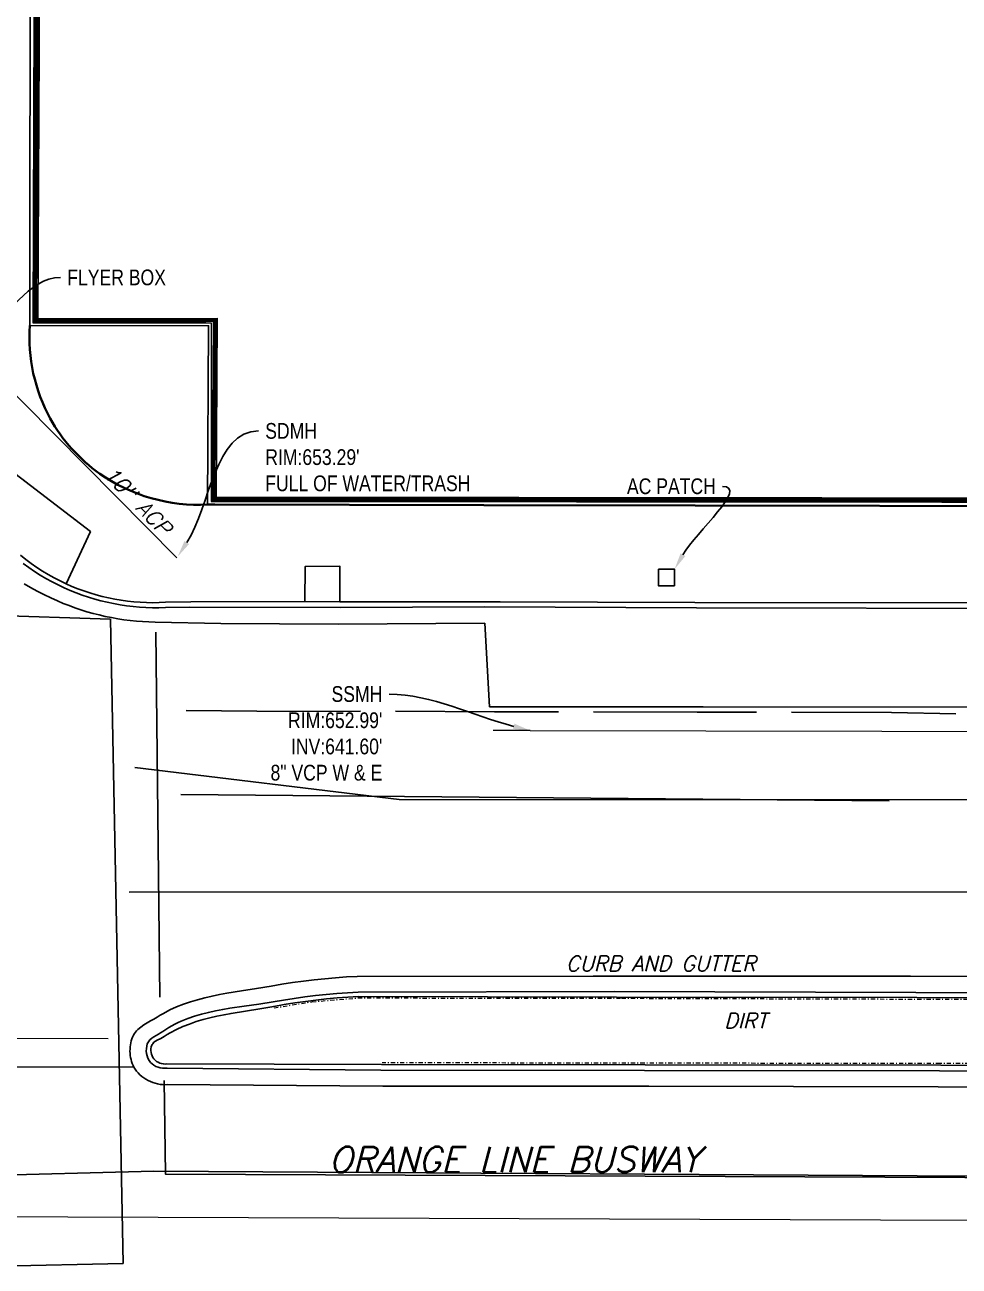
# Model space of a CAD drawing. Header units: feet. Extents: x 6441334 to 6442104, y 1883534 to 1884360.
# Drawn here: x 6441777.3 to 6441888.6, y 1883933.5 to 1884081.5 of the extents above; entities that cross this region are included whole.
import ezdxf
from ezdxf import colors
from ezdxf.entities.mleader import LeaderData, LeaderLine
from ezdxf.lldxf.tags import DXFTag
from ezdxf.math import Vec2, Vec3

# ---------------------------------------------------------------- set-up
doc = ezdxf.new("R2010")
doc.units = ezdxf.units.FT
doc.header["$MEASUREMENT"] = 0
doc.linetypes.add('DASHDOT', pattern=[1, 0.5, -0.25, 0, -0.25])
doc.linetypes.add('HIDDEN2', pattern=[0.1875, 0.125, -0.0625])
for name, color, linetype, lineweight in [('VF-ROAD-CRWN-LINE-', 253, 'Continuous', 25), ('VF-ROAD-STRP-WHIT-LINE-', 253, 'Continuous', 25), ('VF-SSWR-GEOP-LINE-QLB-', 253, 'SEWER', 15), ('VF-STRM-GEOP-LINE-QLB-', 253, 'STORMDRAIN', 15), ('VF-TOPO-BRKL-LINE-', 253, 'DASHDOT', 13), ('VF-TOPO-CONC-EDGE-LINE-', 253, 'Continuous', 25), ('VF-TOPO-CONC-GTFL-LINE-', 253, 'Continuous', 25), ('VF-TOPO-CONC-LIPG-LINE-', 253, 'Continuous', 25), ('VF-TOPO-CONC-TBCB-LINE-', 253, 'Continuous', 25), ('VF-TOPO-CONC-TBWK-LINE-', 253, 'Continuous', 35), ('VF-TOPO-CONC-WALL-LINE-', 253, 'Continuous', 9), ('VF-TOPO-TEXT-', 253, 'Continuous', 25)]:
    doc.layers.add(name, color=color, linetype=linetype, lineweight=lineweight)
doc.layers.add('VF-TINN-DSRF-BNDY-', color=253, linetype='Continuous', lineweight=25, plot=False)
doc.styles.add('CG-Boundary', font='simplex.shx', dxfattribs={"oblique": 15, "height": 0.115})
doc.styles.add('NCS1-Anno', font='arial.ttf', dxfattribs={"width": 0.8, "height": 0.1})
doc.styles.get("Standard").update_dxf_attribs({"font": 'arial.ttf'})
tags = doc.linetypes.add('SEWER', pattern='A,1,-0.03,["SS",Standard,S=0.08,R=0,X=0,Y=-0.04],-0.16,1', length=2.19).pattern_tags.tags
tags[6] = DXFTag(74, 10)
tags = doc.linetypes.add('STORMDRAIN', pattern='A,1,-0.03,["SD",Standard,S=0.08,R=0,X=0,Y=-0.04],-0.16,1', length=2.19).pattern_tags.tags
tags[6] = DXFTag(74, 10)

msp = doc.modelspace()

# ---------------------------------------------------------------- linework, layer by layer
at = {"layer": 'VF-ROAD-CRWN-LINE-'}
for points in [[(6441997.73, 1883993.79), (6441916.93, 1883989.09), (6441821.9, 1883989.11), (6441790.41, 1883992.96)], [(6441792.68, 1883944.8), (6441771.39, 1883944.27), (6441732.51, 1883943.28), (6441687.21, 1883945.52)], [(6441792.68, 1883944.8), (6441896.61, 1883944.19), (6441998.27, 1883943.81)]]:
    msp.add_lwpolyline(points, dxfattribs=at)
at = {"layer": 'VF-ROAD-STRP-WHIT-LINE-'}
for p, q in [((6441792.91, 1884009.07, 652.76), (6441793.39, 1883965.56, 652.66)), ((6441809.15, 1883999.6, 652.96), (6441796.53, 1883999.73, 652.93)), ((6441817.3, 1883999.66, 652.97), (6441809.15, 1883999.6, 652.96)), ((6441833.26, 1883999.58, 652.92), (6441821.48, 1883999.64, 652.96)), ((6441840.89, 1883999.57, 652.92), (6441833.26, 1883999.58, 652.92)), ((6441857.42, 1883999.55, 652.92), (6441845.07, 1883999.56, 652.92)), ((6441864.49, 1883999.52, 652.94), (6441857.42, 1883999.55, 652.92)), ((6441880.59, 1883999.48, 652.93), (6441868.67, 1883999.52, 652.94)), ((6441888.25, 1883999.34, 652.93), (6441880.59, 1883999.48, 652.93)), ((6441795.9, 1883989.71, 652.97), (6441880.29, 1883988.95, 652.95)), ((6441931.08, 1883978.12, 652.66), (6441789.73, 1883978.08, 652.78))]:
    msp.add_line(p, q, dxfattribs=at)
msp.add_polyline3d([(6441789.03, 1883933.8, 652.63), (6441787.51, 1884010.62, 652.73), (6441772.92, 1884011.12, 652.75), (6441774.38, 1883933.49, 652.64), (6441789.03, 1883933.8, 652.63)], close=True, dxfattribs=at)
msp.add_polyline3d([(6441793.9, 1883955.61, 652.57), (6441794.08, 1883944.45, 652.76), (6441994.07, 1883943.61, 651.91)], dxfattribs=at)
at = {"layer": 'VF-SSWR-GEOP-LINE-QLB-', "ltscale": 0.6, "elevation": 652.99, "flags": 128}
for points in [[(6441837.51, 1883997.35), (6441833.13, 1883997.34)], [(6441837.51, 1883997.35), (6442067.91, 1883996.92)]]:
    msp.add_lwpolyline(points, dxfattribs=at)
at = {"layer": 'VF-STRM-GEOP-LINE-QLB-', "ltscale": 0.6, "flags": 128}
msp.add_lwpolyline([(6441662.06, 1884017.63), (6441773.59, 1884040), (6441795.42, 1884017.95)], dxfattribs=at)
at = {"layer": 'VF-STRM-GEOP-LINE-QLB-', "ltscale": 0.6, "elevation": 652.34, "flags": 128}
msp.add_lwpolyline([(6441599.6, 1883940.05), (6441911.5, 1883938.88), (6442008.78, 1883939.43)], dxfattribs=at)
at = {"layer": 'VF-TINN-DSRF-BNDY-'}
msp.add_polyline3d([(6441901.15, 1884024.08, 653.56), (6441857.19, 1884024.18, 653.57), (6441831.99, 1884024.23, 653.54), (6441799.96, 1884024.28, 653.5), (6441799.08, 1884024.28, 653.45), (6441799.21, 1884045.61, 654.82), (6441777.92, 1884045.65, 653.45), (6441777.92, 1884060.72, 653.57), (6441778, 1884100.47, 653.84)], dxfattribs=at)
at = {"layer": 'VF-TOPO-BRKL-LINE-'}
for points in [[(6441782.24, 1884014.84), (6441785.14, 1884021.07), (6441775.61, 1884028.39), (6441770.74, 1884026.1)], [(6441807.01, 1883964.29), (6441811.52, 1883965.01), (6441817, 1883965.47), (6441848.42, 1883965.43), (6441883.66, 1883965.33), (6441918.56, 1883965.24)], [(6441996.92, 1883957.43), (6441958.84, 1883957.53), (6441920.66, 1883957.63), (6441886.37, 1883957.64), (6441851.13, 1883957.69), (6441819.91, 1883957.73)]]:
    msp.add_lwpolyline(points, dxfattribs=at)
for points in [[(6441807.01, 1883964.29, 652.72), (6441811.52, 1883965.01, 652.73), (6441817, 1883965.47, 652.76), (6441848.42, 1883965.43, 652.64), (6441883.66, 1883965.33, 652.48), (6441918.56, 1883965.24, 652.38)], [(6441996.92, 1883957.43, 651.83), (6441958.84, 1883957.53, 652.05), (6441920.66, 1883957.63, 652.12), (6441886.37, 1883957.64, 652.27), (6441851.13, 1883957.69, 652.44), (6441819.91, 1883957.73, 652.61)]]:
    msp.add_polyline3d(points, dxfattribs=at)
at = {"layer": 'VF-TOPO-CONC-EDGE-LINE-'}
msp.add_line((6441790.31, 1883957.22, 652.55), (6441738.17, 1883957.37, 652.86), dxfattribs=at)
msp.add_lwpolyline([(6441854.73, 1884014.59), (6441852.82, 1884014.59), (6441852.82, 1884016.58), (6441854.73, 1884016.58)], close=True, dxfattribs=at)
for points in [[(6441782.24, 1884014.84, 653.16), (6441785.14, 1884021.07, 653.35), (6441775.61, 1884028.39, 653.29), (6441770.74, 1884026.1, 653.13)], [(6441814.84, 1884012.68, 653.15), (6441814.86, 1884016.93, 653.29), (6441810.7, 1884016.89, 653.29), (6441810.69, 1884012.72, 653.15)], [(6441896.96, 1884000.14, 652.96), (6441858.13, 1884000.16, 652.9), (6441832.68, 1884000.18, 652.86), (6441832.12, 1884010.15, 652.57)]]:
    msp.add_polyline3d(points, dxfattribs=at)
at = {"layer": 'VF-TOPO-CONC-GTFL-LINE-'}
for points in [[(6441794.06, 1884012.02, 652.47), (6441793.3, 1884011.99, 652.48), (6441792.53, 1884011.99, 652.48), (6441791.75, 1884012.02, 652.48), (6441790.98, 1884012.07, 652.49), (6441790.21, 1884012.14, 652.49), (6441789.44, 1884012.23, 652.5), (6441788.67, 1884012.34, 652.5), (6441787.9, 1884012.48, 652.51), (6441787.14, 1884012.64, 652.51), (6441786.39, 1884012.82, 652.51), (6441785.64, 1884013.02, 652.52), (6441784.9, 1884013.25, 652.52), (6441784.16, 1884013.49, 652.53), (6441783.44, 1884013.76, 652.53), (6441782.72, 1884014.04, 652.53), (6441782.02, 1884014.35, 652.54), (6441781.28, 1884014.7, 652.54), (6441780.56, 1884015.07, 652.54), (6441779.84, 1884015.46, 652.54), (6441779.14, 1884015.88, 652.54), (6441778.46, 1884016.31, 652.53), (6441777.78, 1884016.77, 652.53), (6441777.12, 1884017.25, 652.53)], [(6441989.32, 1884011.76, 652.63), (6441952.8, 1884011.79, 652.56), (6441922.08, 1884011.93, 652.65), (6441897.82, 1884011.91, 652.66), (6441857.35, 1884011.99, 652.6), (6441832.09, 1884012.09, 652.56), (6441814.93, 1884012.02, 652.49), (6441796.94, 1884012.06, 652.45), (6441794.06, 1884012.02, 652.47)], [(6441920.71, 1883956.69, 651.83), (6441886.3, 1883956.76, 651.97), (6441851.15, 1883956.82, 652.13), (6441819.74, 1883956.86, 652.28), (6441794.26, 1883957.11, 652.37), (6441794, 1883957.08, 652.37), (6441793.73, 1883957.09, 652.37), (6441793.46, 1883957.13, 652.37), (6441793.19, 1883957.21, 652.37), (6441792.94, 1883957.31, 652.36), (6441792.7, 1883957.45, 652.36), (6441792.48, 1883957.61, 652.36), (6441792.29, 1883957.79, 652.36), (6441792.12, 1883958.02, 652.36), (6441791.99, 1883958.27, 652.36), (6441791.89, 1883958.55, 652.37), (6441791.82, 1883958.84, 652.37), (6441791.79, 1883959.14, 652.38), (6441791.8, 1883959.43, 652.38), (6441791.84, 1883959.72, 652.38), (6441791.91, 1883959.99, 652.39), (6441791.97, 1883960.13, 652.39), (6441792.04, 1883960.25, 652.39), (6441792.13, 1883960.37, 652.39), (6441792.22, 1883960.47, 652.39), (6441792.44, 1883960.67, 652.4), (6441792.69, 1883960.84, 652.4), (6441793.23, 1883961.16, 652.41), (6441793.5, 1883961.31, 652.41), (6441793.75, 1883961.48, 652.42), (6441794.1, 1883961.71, 652.42), (6441794.46, 1883961.94, 652.42), (6441794.82, 1883962.15, 652.42), (6441795.2, 1883962.35, 652.42), (6441795.57, 1883962.53, 652.42), (6441795.96, 1883962.71, 652.42), (6441796.74, 1883963.02, 652.42), (6441797.54, 1883963.3, 652.42), (6441798.36, 1883963.54, 652.42), (6441799.19, 1883963.74, 652.42), (6441800.03, 1883963.92, 652.43), (6441800.89, 1883964.09, 652.43), (6441801.75, 1883964.23, 652.43), (6441803.47, 1883964.49, 652.43), (6441805.19, 1883964.73, 652.43), (6441806.89, 1883965.01, 652.43), (6441808.15, 1883965.22, 652.44), (6441809.41, 1883965.42, 652.44), (6441810.67, 1883965.59, 652.44), (6441811.94, 1883965.75, 652.45), (6441813.21, 1883965.88, 652.45), (6441814.48, 1883966, 652.45), (6441815.75, 1883966.09, 652.45), (6441817.02, 1883966.17, 652.46), (6441847.59, 1883966.24, 652.39), (6441883.47, 1883966.12, 652.2), (6441918.53, 1883966, 652.07)]]:
    msp.add_polyline3d(points, dxfattribs=at)
at = {"layer": 'VF-TOPO-CONC-LIPG-LINE-'}
for points in [[(6441792.84, 1884010.28, 652.64), (6441792.1, 1884010.3, 652.64), (6441791.35, 1884010.34, 652.64), (6441790.61, 1884010.39, 652.64), (6441789.86, 1884010.47, 652.64), (6441789.12, 1884010.56, 652.64), (6441788.38, 1884010.68, 652.64), (6441787.64, 1884010.81, 652.64), (6441786.9, 1884010.96, 652.64), (6441786.17, 1884011.13, 652.64), (6441785.44, 1884011.32, 652.64), (6441784.72, 1884011.52, 652.64), (6441784, 1884011.74, 652.64), (6441783.29, 1884011.98, 652.64), (6441782.59, 1884012.24, 652.64), (6441781.9, 1884012.51, 652.64), (6441781.21, 1884012.8, 652.64), (6441780.4, 1884013.17, 652.64), (6441779.59, 1884013.55, 652.64), (6441778.8, 1884013.96, 652.64), (6441778.01, 1884014.39, 652.64), (6441777.25, 1884014.85, 652.64)], [(6441832.12, 1884010.15, 652.57), (6441814.65, 1884010.04, 652.58), (6441800.68, 1884010.11, 652.67), (6441792.84, 1884010.28, 652.64)], [(6441920.82, 1883954.81, 651.95), (6441886.13, 1883954.88, 652.1), (6441851.67, 1883954.95, 652.27), (6441819.98, 1883954.96, 652.41), (6441794.29, 1883955.14, 652.57), (6441794, 1883955.12, 652.57), (6441793.72, 1883955.13, 652.56), (6441793.43, 1883955.16, 652.56), (6441793.14, 1883955.22, 652.56), (6441792.85, 1883955.29, 652.56), (6441792.57, 1883955.38, 652.56), (6441792.29, 1883955.5, 652.56), (6441792.01, 1883955.63, 652.56), (6441791.75, 1883955.78, 652.56), (6441791.5, 1883955.94, 652.56), (6441791.25, 1883956.12, 652.55), (6441791.03, 1883956.32, 652.55), (6441790.82, 1883956.53, 652.55), (6441790.63, 1883956.75, 652.55), (6441790.46, 1883956.98, 652.55), (6441790.31, 1883957.22, 652.55), (6441790.21, 1883957.43, 652.55), (6441790.11, 1883957.65, 652.55), (6441790.03, 1883957.88, 652.55), (6441789.97, 1883958.12, 652.55), (6441789.91, 1883958.37, 652.54), (6441789.88, 1883958.61, 652.54), (6441789.85, 1883958.86, 652.54), (6441789.84, 1883959.11, 652.54), (6441789.85, 1883959.37, 652.54), (6441789.86, 1883959.62, 652.54), (6441789.89, 1883959.86, 652.54), (6441789.94, 1883960.11, 652.54), (6441790, 1883960.35, 652.54), (6441790.07, 1883960.58, 652.54), (6441790.16, 1883960.81, 652.54), (6441790.26, 1883961.02, 652.54), (6441790.37, 1883961.22, 652.54), (6441790.49, 1883961.39, 652.54), (6441790.63, 1883961.56, 652.54), (6441790.79, 1883961.72, 652.54), (6441791.12, 1883962, 652.54), (6441791.5, 1883962.26, 652.54), (6441791.89, 1883962.49, 652.55), (6441792.29, 1883962.72, 652.55), (6441792.69, 1883962.94, 652.55), (6441793.08, 1883963.18, 652.55), (6441793.45, 1883963.41, 652.55), (6441793.83, 1883963.63, 652.55), (6441794.6, 1883964.04, 652.56), (6441795.4, 1883964.4, 652.56), (6441796.21, 1883964.72, 652.56), (6441797.04, 1883965.01, 652.57), (6441797.89, 1883965.26, 652.57), (6441798.75, 1883965.48, 652.57), (6441799.62, 1883965.68, 652.57), (6441800.5, 1883965.86, 652.58), (6441801.38, 1883966.03, 652.58), (6441803.15, 1883966.32, 652.58), (6441804.93, 1883966.6, 652.59), (6441806.68, 1883966.89, 652.59), (6441807.95, 1883967.11, 652.59), (6441809.22, 1883967.3, 652.59), (6441810.5, 1883967.48, 652.58), (6441811.78, 1883967.63, 652.58), (6441813.07, 1883967.76, 652.57), (6441814.35, 1883967.88, 652.57), (6441815.64, 1883967.97, 652.57), (6441816.93, 1883968.04, 652.56), (6441845.03, 1883968.07, 652.5), (6441882.82, 1883968.06, 652.31), (6441918.74, 1883967.89, 652.23)]]:
    msp.add_polyline3d(points, dxfattribs=at)
at = {"layer": 'VF-TOPO-CONC-TBCB-LINE-'}
for points in [[(6441794.09, 1884012.64, 653.15), (6441793.33, 1884012.6, 653.15), (6441792.58, 1884012.59, 653.15), (6441791.82, 1884012.6, 653.15), (6441791.06, 1884012.64, 653.15), (6441790.3, 1884012.7, 653.15), (6441789.54, 1884012.78, 653.15), (6441788.78, 1884012.89, 653.15), (6441788.03, 1884013.02, 653.15), (6441787.28, 1884013.17, 653.15), (6441786.54, 1884013.34, 653.15), (6441785.8, 1884013.54, 653.15), (6441785.07, 1884013.76, 653.15), (6441784.35, 1884014, 653.15), (6441783.63, 1884014.26, 653.15), (6441782.93, 1884014.54, 653.15), (6441782.24, 1884014.84, 653.16), (6441781.52, 1884015.19, 653.09), (6441780.81, 1884015.56, 653.02), (6441780.1, 1884015.95, 652.95), (6441779.42, 1884016.36, 652.88), (6441778.74, 1884016.8, 652.82), (6441778.08, 1884017.26, 652.75), (6441777.44, 1884017.74, 652.68), (6441776.82, 1884018.24, 652.61)], [(6441997.81, 1884012.46, 653.14), (6441952.6, 1884012.52, 653.32), (6441945.41, 1884012.55, 653.32), (6441941.39, 1884012.5, 653.31), (6441922, 1884012.58, 653.31), (6441897.82, 1884012.58, 653.27), (6441857.13, 1884012.63, 653.29), (6441833.97, 1884012.69, 653.23), (6441814.84, 1884012.68, 653.15), (6441810.69, 1884012.72, 653.15), (6441797.11, 1884012.7, 653.21), (6441794.09, 1884012.64, 653.15)], [(6441920.67, 1883957.41, 652.34), (6441886.45, 1883957.46, 652.46), (6441851.23, 1883957.48, 652.64), (6441819.83, 1883957.52, 652.79), (6441794.24, 1883957.61, 652.9), (6441794.03, 1883957.59, 652.9), (6441793.82, 1883957.6, 652.9), (6441793.6, 1883957.64, 652.9), (6441793.39, 1883957.71, 652.9), (6441793.19, 1883957.8, 652.9), (6441793, 1883957.91, 652.9), (6441792.83, 1883958.04, 652.91), (6441792.69, 1883958.2, 652.91), (6441792.57, 1883958.37, 652.91), (6441792.48, 1883958.56, 652.91), (6441792.41, 1883958.76, 652.91), (6441792.36, 1883958.98, 652.92), (6441792.34, 1883959.19, 652.92), (6441792.35, 1883959.41, 652.92), (6441792.38, 1883959.62, 652.92), (6441792.44, 1883959.82, 652.93), (6441792.49, 1883959.92, 652.92), (6441792.55, 1883960.01, 652.92), (6441792.7, 1883960.18, 652.92), (6441792.88, 1883960.31, 652.92), (6441793.08, 1883960.44, 652.92), (6441793.51, 1883960.65, 652.92), (6441793.73, 1883960.76, 652.91), (6441793.93, 1883960.88, 652.91), (6441794.29, 1883961.1, 652.91), (6441794.65, 1883961.32, 652.91), (6441795.39, 1883961.71, 652.92), (6441796.16, 1883962.06, 652.92), (6441796.94, 1883962.36, 652.92), (6441797.74, 1883962.64, 652.92), (6441798.55, 1883962.88, 652.92), (6441799.37, 1883963.09, 652.93), (6441800.21, 1883963.29, 652.93), (6441801.05, 1883963.46, 652.93), (6441801.9, 1883963.62, 652.93), (6441803.6, 1883963.9, 652.93), (6441805.3, 1883964.17, 652.94), (6441806.98, 1883964.46, 652.94), (6441808.23, 1883964.67, 652.94), (6441809.48, 1883964.87, 652.94), (6441810.74, 1883965.05, 652.93), (6441812, 1883965.21, 652.93), (6441813.26, 1883965.35, 652.93), (6441814.53, 1883965.47, 652.92), (6441815.79, 1883965.57, 652.92), (6441817.06, 1883965.65, 652.92), (6441847.81, 1883965.57, 652.87), (6441883.6, 1883965.52, 652.7), (6441918.68, 1883965.47, 652.61)]]:
    msp.add_polyline3d(points, dxfattribs=at)
at = {"layer": 'VF-TOPO-CONC-TBWK-LINE-'}
for points in [[(6441799.08, 1884024.28, 653.45), (6441798.25, 1884024.25, 653.45), (6441797.41, 1884024.26, 653.45), (6441796.56, 1884024.31, 653.45), (6441795.71, 1884024.39, 653.45), (6441794.87, 1884024.5, 653.45), (6441794.03, 1884024.65, 653.45), (6441793.19, 1884024.84, 653.45), (6441792.36, 1884025.06, 653.45), (6441791.54, 1884025.31, 653.45), (6441790.73, 1884025.6, 653.44), (6441789.94, 1884025.92, 653.44), (6441789.16, 1884026.27, 653.44), (6441788.4, 1884026.65, 653.44), (6441787.66, 1884027.06, 653.44), (6441786.94, 1884027.5, 653.44), (6441786.25, 1884027.96, 653.44), (6441785.8, 1884028.29, 653.44), (6441785.36, 1884028.63, 653.44), (6441784.93, 1884028.98, 653.44), (6441784.51, 1884029.35, 653.45), (6441784.1, 1884029.73, 653.45), (6441783.7, 1884030.12, 653.45), (6441783.31, 1884030.52, 653.45), (6441782.93, 1884030.93, 653.45), (6441782.56, 1884031.35, 653.45), (6441782.2, 1884031.78, 653.45), (6441781.86, 1884032.22, 653.45), (6441781.53, 1884032.67, 653.45), (6441781.21, 1884033.13, 653.46), (6441780.9, 1884033.59, 653.46), (6441780.61, 1884034.06, 653.46), (6441780.34, 1884034.54, 653.46), (6441780, 1884035.17, 653.46), (6441779.69, 1884035.82, 653.46), (6441779.41, 1884036.48, 653.46), (6441779.14, 1884037.15, 653.46), (6441778.9, 1884037.83, 653.46), (6441778.69, 1884038.52, 653.45), (6441778.5, 1884039.22, 653.45), (6441778.33, 1884039.92, 653.45), (6441778.19, 1884040.64, 653.45), (6441778.07, 1884041.35, 653.45), (6441777.98, 1884042.07, 653.45), (6441777.91, 1884042.79, 653.45), (6441777.87, 1884043.51, 653.45), (6441777.86, 1884044.23, 653.45), (6441777.88, 1884044.94, 653.45), (6441777.92, 1884045.65, 653.45)], [(6441997.59, 1884023.91, 653.48), (6441953.54, 1884023.99, 653.49), (6441922.15, 1884024.04, 653.54), (6441901.15, 1884024.08, 653.56), (6441857.19, 1884024.18, 653.57), (6441831.99, 1884024.23, 653.54), (6441799.96, 1884024.28, 653.5), (6441799.08, 1884024.28, 653.45)]]:
    msp.add_polyline3d(points, dxfattribs=at)
at = {"layer": 'VF-TOPO-CONC-WALL-LINE-'}
msp.add_line((6441667.08, 1883961.22, 651.96), (6441787.26, 1883960.62, 652.73), dxfattribs=at)
at = {"layer": 'VF-TOPO-CONC-WALL-LINE-', "elevation": 659.03}
msp.add_lwpolyline([(6441778.58, 1884143.51), (6441778.26, 1884045.96), (6441799.53, 1884045.94), (6441799.53, 1884024.65), (6442017.14, 1884024.46), (6442017.17, 1884045.24)], dxfattribs=at)
at = {"layer": 'VF-TOPO-CONC-WALL-LINE-', "linetype": 'HIDDEN2', "ltscale": 0.6, "const_width": 0.5}
msp.add_lwpolyline([(6441779.08, 1884143.51), (6441778.55, 1884046.19), (6441799.95, 1884046.29), (6441799.79, 1884024.93), (6442016.82, 1884024.73), (6442016.97, 1884045.24)], dxfattribs=at)
at = {"layer": 'VF-TOPO-CONC-WALL-LINE-'}
msp.add_lwpolyline([(6441779.34, 1884143.5), (6441778.86, 1884046.47), (6441800.22, 1884046.53), (6441800.11, 1884025.2), (6442016.58, 1884024.99), (6442016.73, 1884045.21)], dxfattribs=at)
msp.add_polyline3d([(6441799.08, 1884024.28, 653.45), (6441799.21, 1884045.61, 654.82), (6441777.92, 1884045.65, 653.45), (6441777.92, 1884060.72, 653.57), (6441778, 1884100.47, 653.84), (6441778.13, 1884124.43, 654.03), (6441778.22, 1884143.46, 654.22), (6441778.29, 1884143.93, 654.21)], dxfattribs=at)

# ---------------------------------------------------------------- texts
at = {"layer": 'VF-TOPO-TEXT-', "insert": (6441787.87, 1884029.04, -652.85), "char_height": 1.8, "width": 22.6973, "attachment_point": 1, "rotation": 314.0106, "style": 'CG-Boundary'}
msp.add_mtext('10" ACP', dxfattribs=at)
at = {"layer": 'VF-TOPO-TEXT-', "attachment_point": 1, "style": 'CG-Boundary'}
for s, insert, char_height, width in [('CURB AND GUTTER', (6441841.81, 1883970.47, -693.72), 1.8, 36.2014), ('DIRT', (6441860.64, 1883963.65), 1.8, 22.6973), ('ORANGE LINE BUSWAY', (6441813.54, 1883947.71, -693.72), 3, 55.628)]:
    msp.add_mtext(s, dxfattribs=dict(at, insert=insert, char_height=char_height, width=width))

# ---------------------------------------------------------------- leaders
at = {"layer": 'VF-TOPO-TEXT-'}
ml = msp.add_multileader_mtext('Standard', dxfattribs=at)
ml.set_content('FLYER BOX', color=256, style='NCS1-Anno')
ml.set_leader_properties()
ml.build(insert=Vec2(0, 0))
ml.multileader.update_dxf_attribs({"leader_type": 2, "dogleg_length": 0.1, "arrow_head_size": 2, "scale": 20})
ctx = ml.context
ctx.base_point, ctx.scale, ctx.char_height, ctx.arrow_head_size, ctx.landing_gap_size, ctx.plane_origin = Vec3(6441781.57, 1884051.36, 653.43), 20, 1.875, 2, 0.8, Vec3(6441770.96, 1884042.85, 653.43)
notes = []
notes.append((ctx, [(1, (1, 1, 0), (6441779.57, 1884051.36, 653.43), (1, 0), 2, [(0, [(6441770.69, 1884043.03, 653.43)], 0, [])])]))
ctx.mtext.insert, ctx.mtext.flow_direction = Vec3(6441782.37, 1884052.31, 653.43), 5
ml = msp.add_multileader_mtext('Standard', dxfattribs=at)
ml.set_content("SDMH\\PRIM:653.29'\\PFULL OF WATER/TRASH", color=256, style='NCS1-Anno')
ml.set_leader_properties()
ml.build(insert=Vec2(0, 0))
ml.multileader.update_dxf_attribs({"leader_type": 2, "dogleg_length": 0.1, "arrow_head_size": 2, "scale": 20})
ctx = ml.context
ctx.base_point, ctx.scale, ctx.char_height, ctx.arrow_head_size, ctx.landing_gap_size, ctx.plane_origin = Vec3(6441805.16, 1884033.06, 1306.72), 20, 1.875, 2, 0.8, Vec3(6441795.53, 1884018.08, 1306.72)
notes.append((ctx, [(1, (1, 1, 0), (6441803.16, 1884033.06, 1306.72), (1, 0), 2, [(0, [(6441795.53, 1884018.08, 1306.72)], 0, [])])]))
ctx.mtext.insert, ctx.mtext.flow_direction = Vec3(6441805.96, 1884034.01, 1306.72), 5
ml = msp.add_multileader_mtext('Standard', dxfattribs=at)
ml.set_content('AC PATCH', color=256, style='NCS1-Anno')
ml.set_leader_properties()
ml.build(insert=Vec2(0, 0))
ml.multileader.update_dxf_attribs({"leader_type": 2, "dogleg_length": 0.1, "arrow_head_size": 2, "scale": 20})
ctx = ml.context
ctx.base_point, ctx.scale, ctx.char_height, ctx.arrow_head_size, ctx.landing_gap_size, ctx.plane_origin = Vec3(6441848.42, 1884026.46), 20, 1.875, 2, 0.8, Vec3(6441854.73, 1884016.58)
ctx.text_align_type = 2
notes.append((ctx, [(0, (1, 1, 0), (6441862.45, 1884026.46), (-1, 0), 2, [(0, [(6441854.73, 1884016.58)], 0, [])])]))
ctx.mtext.insert, ctx.mtext.alignment, ctx.mtext.flow_direction = Vec3(6441859.65, 1884027.41), 3, 5
ml = msp.add_multileader_mtext('Standard', dxfattribs=at)
ml.set_content('SSMH\\PRIM:652.99\'\\PINV:641.60\'\\P8" VCP W & E ', color=256, style='NCS1-Anno')
ml.set_leader_properties()
ml.build(insert=Vec2(0, 0))
ml.multileader.update_dxf_attribs({"leader_type": 2, "dogleg_length": 0.1, "arrow_head_size": 2, "scale": 20})
ctx = ml.context
ctx.base_point, ctx.scale, ctx.char_height, ctx.arrow_head_size, ctx.landing_gap_size, ctx.plane_origin = Vec3(6441805.99, 1884001.68, 652.99), 20, 1.875, 2, 0.8, Vec3(6441837.51, 1883997.35, 652.99)
ctx.text_align_type = 2
notes.append((ctx, [(0, (1, 1, 0), (6441822.71, 1884001.68, 652.99), (-1, 0), 2, [(0, [(6441837.51, 1883997.35, 652.99)], 0, [])])]))
ctx.mtext.insert, ctx.mtext.alignment, ctx.mtext.flow_direction = Vec3(6441819.91, 1884002.64, 652.99), 3, 5
for ctx, leaders in notes:
    for number, flags, end, landing, length, lines in leaders:
        leader = LeaderData()
        leader.index, (leader.has_last_leader_line, leader.has_dogleg_vector, leader.attachment_direction) = number, flags
        leader.last_leader_point, leader.dogleg_vector, leader.dogleg_length = Vec3(end), Vec3(landing), length
        for number, points, colour, breaks in lines:
            line = LeaderLine()
            line.index, line.vertices, line.color, line.breaks = number, Vec3.list(points), colors.encode_raw_color(colour), breaks
            leader.lines.append(line)
        ctx.leaders.append(leader)

doc.saveas('drawing.dxf')
